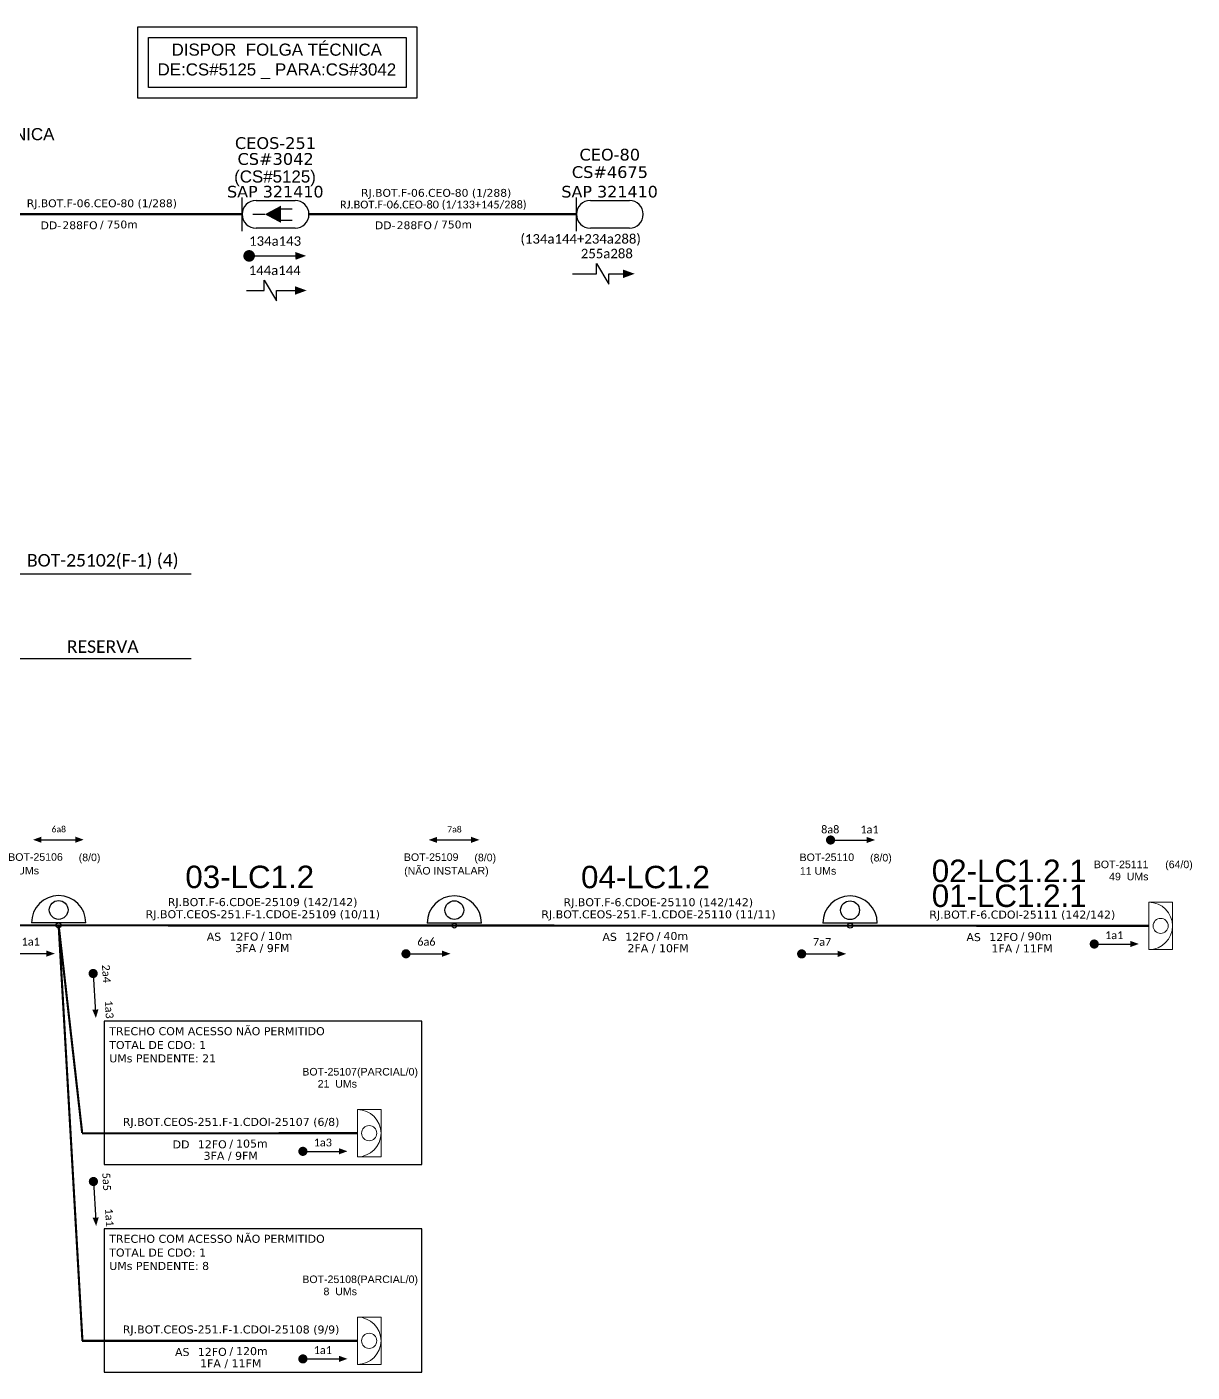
# Model space of a CAD drawing. Header units: millimetres. Extents: x 11891 to 13004, y -2938 to -1984.
# Drawn here: x 12494 to 13004, y -2665 to -2076 of the extents above; entities that cross this region are included whole.
import ezdxf
from ezdxf.enums import TextEntityAlignment as Align

# ---------------------------------------------------------------- set-up
doc = ezdxf.new("R2010")
doc.units = ezdxf.units.MM
doc.header["$MEASUREMENT"] = 0
doc.linetypes.add('ARILSUPP', pattern=[2.98, 1.42, -0.71, 0.14, -0.71])
for name, color, linetype, lineweight in [("20.0-LEGENDA DOS CDO'S", 1, 'Continuous', 0), ('20.1-CDO_INTERIOR', 1, 'Continuous', 0), ('20.2-CDO_POSTE', 1, 'Continuous', 5), ('40.1-ETIQUETAS', 1, 'Continuous', 20)]:
    doc.layers.add(name, color=color, linetype=linetype, lineweight=lineweight)
for name, color, linetype in [('20.4-CEOS', 1, 'Continuous'), ('20.5-CABO AÉREO', 1, 'Continuous'), ('CAP a instalar', 1, 'Continuous'), ('CDO_POSTE', 1, 'Continuous'), ('CEO', 1, 'Continuous'), ('LC1', 3, 'Continuous'), ('SETA', 7, 'Continuous'), ('UNIFILAR', 7, 'Continuous')]:
    doc.layers.add(name, color=color, linetype=linetype)
doc.styles.add('ARIAL', font='arial.ttf')
doc.styles.add('siredit', font='verdana.ttf')
doc.linetypes.add('FENCELINE1', pattern='A,0.25,-0.1,[133,ltypeshp.shx,S=0.1,R=0,X=-0.1,Y=0],-0.1,1', length=1.45)

# ---------------------------------------------------------------- blocks, each defined once
blk = doc.blocks.new('CDOE-TEXTO PADRÃO')
at = {"layer": "20.0-LEGENDA DOS CDO'S", "color": 0, "style": 'ARIAL'}
for tag, p in [('CDO_N', (0.49, 7.39)), ('CORDOALHA', (0.5, 4.33)), ('SAP', (0.51, 1.67)), ('SPLITER_1', (0.59, -0.91)), ('SPLITER_2', (0.6, -3.55)), ('(XX-XX_F)S', (0.54, -8.29)), ('(XX-XX_L)S', (0.55, -10.83)), ('UMS', (0.55, -13.15))]:
    blk.add_attdef(tag, p, '', height=1.7, rotation=0.118, dxfattribs=at)
blk.add_attdef('FIBRAS_UTILIZADAS', text='', height=1.7, rotation=0.118, dxfattribs=at).set_placement((19.77, 7.43), align=Align.CENTER)
blk = doc.blocks.new('CDOE POSTE_')
at = {"color": 1}
blk.add_line((12.92, -5.49), (-2.38, -5.49), dxfattribs=at)
for centre, radius in [((5.27, -1.86), 2.64), ((5.27, -6.2), 0.708)]:
    blk.add_circle(centre, radius, dxfattribs=at)
blk.add_arc((5.27, -5.49), 7.65, 0, 180, dxfattribs=at)
blk = doc.blocks.new('ETIQUETA_RS5F')
at = {"layer": '40.1-ETIQUETAS', "color": 0, "style": 'siredit'}
blk.add_text('/', height=1.5, dxfattribs=at).set_placement((1.55, -1.95), align=Align.MIDDLE_RIGHT)
for tag, p in [('ETIQUETA_R_SECUNDARIA', (1.18, 2.1)), ('ETIQUETA_R_PRIMARIA', (1.18, 4.1)), ('F_ATIVAS/F_MORTAS', (1.11, -4.24))]:
    blk.add_attdef(tag, text='', height=1.5, dxfattribs=at).set_placement(p, align=Align.MIDDLE_CENTER)
for tag, p in [('TIPO_CABO', (-6.62, -2.12)), ('CAP_CABO', (0.37, -2.09))]:
    blk.add_attdef(tag, text='', height=1.5, dxfattribs=at).set_placement(p, align=Align.MIDDLE_RIGHT)
blk.add_attdef('METROS', text='', height=1.5, dxfattribs=at).set_placement((2.11, -1.95), align=Align.MIDDLE_LEFT)
for tag, p in [('FUSÃO_1', (0.82, -8.39)), ('FUSÃO_2', (0.82, -10.6)), ('FUSÃO_3', (0.82, -12.93)), ('FUSÃO_4', (0.82, -15.14)), ('FUSÃO_5', (0.82, -17.16))]:
    blk.add_attdef(tag, text='', height=1.5, dxfattribs=at).set_placement(p, align=Align.CENTER)
blk = doc.blocks.new('SAN')
at = {"layer": 'SETA'}
blk.add_lwpolyline([(-2.58, 0), (6.02, 0)], dxfattribs=at)
for points in [[(-2.1, -0.66), (-3.93, 0), (-2.1, 0.67)], [(5.33, 0.68), (7.16, 0.01), (5.33, -0.65)]]:
    blk.add_solid(points, dxfattribs=at)
blk = doc.blocks.new('CDOI_INT')
at = {"layer": '20.1-CDO_INTERIOR', "color": 0, "lineweight": 18}
blk.add_lwpolyline([(4.25, -4.25), (4.25, 4.25), (0, 4.25), (0, -4.25)], close=True, dxfattribs=at)
blk.add_circle((2.12, 0), 1.36, dxfattribs=at)
blk.add_arc((0, 0), 4.25, 270, 90, dxfattribs=at)
at = {"layer": "20.0-LEGENDA DOS CDO'S", "color": 0, "style": 'ARIAL'}
for tag, p in [('CDO_N', (-0.08, 10.38)), ('SPLITER_1', (21.18, 10.38)), ('SPLITER_2', (21.19, 8.68)), ('SAP', (-0.08, 6.23)), ('SURVEY', (-0.08, 8.2)), ('1:XX', (5.94, -2.22)), ('UMS', (5.94, -4.24))]:
    blk.add_attdef(tag, p, '', height=1.36, dxfattribs=at)
blk.add_attdef('FIBRAS_UTILIZADAS', text='', height=1.36, dxfattribs=at).set_placement((15.34, 10.38), align=Align.CENTER)
blk = doc.blocks.new('CDOE POSTE NÃO INSTALAR')
at = {"color": 8}
blk.add_line((8942.07, -2660.2), (8930.17, -2660.2), dxfattribs=at)
for centre, radius in [((8936.12, -2657.38), 2.05), ((8936.12, -2660.75), 0.551)]:
    blk.add_circle(centre, radius, dxfattribs=at)
blk.add_arc((8936.12, -2660.2), 5.95, 0, 180, dxfattribs=at)

msp = doc.modelspace()

# ---------------------------------------------------------------- linework, layer by layer
at = {"color": 10, "linetype": 'Continuous'}
for p, q in [((12476.69, -2315.56, 2), (12566.22, -2315.58, 2)), ((12476.69, -2352.66, 2), (12566.22, -2352.68, 2))]:
    msp.add_line(p, q, dxfattribs=at)
at = {"color": 1}
for points in [[(12542.82, -2076.48), (12664.84, -2076.48), (12664.84, -2107.69), (12542.82, -2107.69)], [(12547.5, -2081.16), (12660.16, -2081.16), (12660.16, -2103.01), (12547.5, -2103.01)]]:
    msp.add_lwpolyline(points, close=True, dxfattribs=at)
at = {"color": 7, "const_width": 2.54}
msp.add_lwpolyline([(12590.26, -2176.61, 1), (12592.8, -2176.6, 1)], format="xyb", close=True, dxfattribs=at)
at = {"color": 7}
for points in [[(12591.53, -2176.6), (12611.8, -2176.6)], [(12598.09, -2191.72), (12598.09, -2187.23), (12603.46, -2196.2), (12603.47, -2191.72)]]:
    msp.add_lwpolyline(points, dxfattribs=at)
at = {"color": 0}
msp.add_lwpolyline([(12743.48, -2184.47), (12743.48, -2179.97), (12748.85, -2188.95), (12748.85, -2184.47)], dxfattribs=at)
at = {"const_width": 2, "elevation": 2}
for points in [[(12844.81, -2431.98, 1), (12846.81, -2431.98, 1)], [(12960.13, -2477.46, 1), (12962.13, -2477.46, 1)], [(12659.12, -2481.72, 1), (12661.12, -2481.72, 1)], [(12832.17, -2481.78, 1), (12834.17, -2481.78, 1)], [(12523.25, -2489.34, 1), (12523.37, -2491.33, 1)], [(12614.04, -2568.1, 1), (12616.04, -2568.1, 1)], [(12523.36, -2580.28, 1), (12523.48, -2582.28, 1)], [(12614.04, -2658.85, 1), (12616.04, -2658.85, 1)]]:
    msp.add_lwpolyline(points, format="xyb", close=True, dxfattribs=at)
at = {"color": 3, "elevation": 2}
for points in [[(12528.18, -2511.19), (12528.18, -2573.86), (12667.02, -2573.86), (12667.02, -2511.19), (12528.18, -2511.19)], [(12528.18, -2601.94), (12528.18, -2664.61), (12667.02, -2664.61), (12667.02, -2601.94), (12528.18, -2601.94)]]:
    msp.add_lwpolyline(points, dxfattribs=at)
at = {"layer": '20.4-CEOS', "color": 8}
for p, q in [((12594.57, -2152.33), (12611.62, -2152.33)), ((12611.62, -2164.49), (12594.57, -2164.49))]:
    msp.add_line(p, q, dxfattribs=at)
at = {"layer": '20.4-CEOS', "color": 5}
for p, q in [((12740.77, -2152.33), (12757.82, -2152.33)), ((12757.82, -2164.49), (12740.77, -2164.49))]:
    msp.add_line(p, q, dxfattribs=at)
at = {"layer": '20.4-CEOS', "color": 8}
for points in [[(12588.49, -2165.74), (12588.49, -2151.08)], [(12593.21, -2158.41), (12598.39, -2158.41)], [(12605.11, -2155.99), (12610.29, -2155.99)], [(12605.11, -2161.05), (12610.29, -2161.05)]]:
    msp.add_lwpolyline(points, dxfattribs=at)
at = {"layer": '20.4-CEOS', "color": 5}
msp.add_lwpolyline([(12734.69, -2165.74), (12734.69, -2151.08)], dxfattribs=at)
at = {"layer": '20.4-CEOS', "color": 8}
msp.add_lwpolyline([(12598.39, -2158.41, 0, 7.5, 0), (12605.43, -2158.41, 7.5, 7.5, 0)], format="xyseb", dxfattribs=at)
for centre, start, end in [((12594.57, -2158.41), 90, 270), ((12611.62, -2158.41), 270, 90)]:
    msp.add_arc(centre, 6.08, start, end, dxfattribs=at)
at = {"layer": '20.4-CEOS', "color": 5}
for centre, start, end in [((12740.77, -2158.41), 90, 270), ((12757.82, -2158.41), 270, 90)]:
    msp.add_arc(centre, 6.08, start, end, dxfattribs=at)
at = {"layer": '20.5-CABO AÉREO', "color": 5, "ltscale": 8, "const_width": 1.02}
for points in [[(12461.49, -2158.41), (12588.49, -2158.41)], [(12617.7, -2158.41), (12734.69, -2158.41)]]:
    msp.add_lwpolyline(points, dxfattribs=at)
at = {"layer": 'CAP a instalar', "linetype": 'FENCELINE1', "ltscale": 7, "const_width": 0.933, "elevation": 2}
for points in [[(12167.54, -2469.37), (12508.23, -2469.31)], [(12508.23, -2469.31), (12681.27, -2469.37)], [(12681.27, -2469.37), (12854.32, -2469.43)], [(12854.32, -2469.43), (12984.97, -2469.53)]]:
    msp.add_lwpolyline(points, dxfattribs=at)
at = {"layer": 'CAP a instalar', "color": 8, "ltscale": 7, "const_width": 0.933, "elevation": 2}
for points in [[(12518.51, -2560.06), (12508.23, -2469.31)], [(12518.41, -2560.2), (12638.86, -2560.17)]]:
    msp.add_lwpolyline(points, dxfattribs=at)
at = {"layer": 'CAP a instalar', "color": 8, "linetype": 'FENCELINE1', "ltscale": 7, "const_width": 0.933, "elevation": 2}
for points in [[(12518.63, -2651.01), (12508.23, -2469.31)], [(12518.41, -2650.95), (12638.86, -2650.92)]]:
    msp.add_lwpolyline(points, dxfattribs=at)
at = {"layer": 'SETA', "color": 0}
for points in [[(12732.94, -2184.47), (12743.48, -2184.47)], [(12748.85, -2184.47), (12756.96, -2184.47)]]:
    msp.add_lwpolyline(points, dxfattribs=at)
at = {"layer": 'SETA', "color": 7}
for points in [[(12590.33, -2191.72), (12598.09, -2191.72)], [(12603.47, -2191.72), (12611.58, -2191.72)]]:
    msp.add_lwpolyline(points, dxfattribs=at)
at = {"layer": 'SETA', "elevation": 2}
for points in [[(12845.81, -2431.98), (12863.01, -2431.98)], [(12845.81, -2431.98), (12863.01, -2431.98)], [(12487.08, -2481.67), (12504.28, -2481.67)], [(12660.12, -2481.72), (12677.32, -2481.72)], [(12833.17, -2481.78), (12850.36, -2481.78)], [(12961.13, -2477.46), (12978.33, -2477.46)], [(12523.31, -2490.34), (12524.35, -2507.5)], [(12615.04, -2568.1), (12632.23, -2568.1)], [(12523.42, -2581.28), (12524.46, -2598.45)], [(12615.04, -2658.85), (12632.23, -2658.85)]]:
    msp.add_lwpolyline(points, dxfattribs=at)
at = {"layer": 'SETA', "color": 7}
for points in [[(12611.79, -2174.91), (12616.45, -2176.58), (12611.81, -2178.3)], [(12611.58, -2189.86), (12616.69, -2191.72), (12611.58, -2193.58)]]:
    msp.add_solid(points, dxfattribs=at)
at = {"layer": 'SETA', "color": 0}
msp.add_solid([(12755.03, -2182.57), (12760.15, -2184.43), (12755.03, -2186.29)], dxfattribs=at)
at = {"layer": 'SETA'}
for points in [[(12861.63, -2430.62, 2), (12865.29, -2431.96, 2), (12861.63, -2433.29, 2)], [(12861.63, -2430.62, 2), (12865.29, -2431.96, 2), (12861.63, -2433.29, 2)], [(12502.9, -2480.31, 2), (12506.56, -2481.64, 2), (12502.9, -2482.97, 2)], [(12675.94, -2480.36, 2), (12679.6, -2481.7, 2), (12675.94, -2483.03, 2)], [(12848.98, -2480.42, 2), (12852.65, -2481.76, 2), (12848.98, -2483.09, 2)], [(12976.95, -2476.1, 2), (12980.61, -2477.43, 2), (12976.95, -2478.77, 2)], [(12525.62, -2506.04, 2), (12524.51, -2509.78, 2), (12522.96, -2506.2, 2)], [(12630.85, -2566.74, 2), (12634.52, -2568.07, 2), (12630.85, -2569.41, 2)], [(12525.74, -2596.99, 2), (12524.63, -2600.72, 2), (12523.08, -2597.15, 2)], [(12630.85, -2657.49, 2), (12634.52, -2658.83, 2), (12630.85, -2660.16, 2)]]:
    msp.add_solid(points, dxfattribs=at)

# ---------------------------------------------------------------- block references
at = {"color": 8, "xscale": 2, "yscale": 2, "zscale": 2}
msp.add_blockref('CDOE POSTE NÃO INSTALAR', (-5190.97, 2852.13, 2), dxfattribs=at)
at = {"layer": '20.1-CDO_INTERIOR', "ltscale": 11}
ref = msp.add_blockref('CDOI_INT', (12985.01, -2469.53, 2), dxfattribs=dict(at, xscale=2.430832509970058, yscale=2.430832509970058, zscale=2.430832509970058))
ref.add_attrib('CDO_N', 'BOT-25111', dxfattribs={"layer": "20.0-LEGENDA DOS CDO'S", "height": 3.307, "style": 'ARIAL'}).set_placement((12984.81, -2444.3, 2), align=Align.RIGHT)
ref.add_attrib('FIBRAS_UTILIZADAS', '    (64/0)', dxfattribs={"layer": "20.0-LEGENDA DOS CDO'S", "height": 3.3, "style": 'ARIAL'}).set_placement((12995.62, -2444.3, 2), align=Align.CENTER)
ref.add_attrib('SURVEY', '49  UMs', dxfattribs={"layer": "20.0-LEGENDA DOS CDO'S", "height": 3.307, "style": 'ARIAL'}).set_placement((12984.82, -2449.6, 2), align=Align.RIGHT)
at = {"layer": '20.1-CDO_INTERIOR', "color": 8, "ltscale": 11}
ref = msp.add_blockref('CDOI_INT', (12638.88, -2560.17, 2), dxfattribs=dict(at, xscale=2.430832509970058, yscale=2.430832509970058, zscale=2.430832509970058))
ref.add_attrib('CDO_N', 'BOT-25107', dxfattribs={"layer": "20.0-LEGENDA DOS CDO'S", "color": 8, "height": 3.307, "style": 'ARIAL'}).set_placement((12638.67, -2534.94, 2), align=Align.RIGHT)
ref.add_attrib('FIBRAS_UTILIZADAS', '    (PARCIAL/0)', dxfattribs={"layer": "20.0-LEGENDA DOS CDO'S", "color": 8, "height": 3.3, "style": 'ARIAL'}).set_placement((12649.49, -2534.94, 2), align=Align.CENTER)
ref.add_attrib('SURVEY', '21  UMs', dxfattribs={"layer": "20.0-LEGENDA DOS CDO'S", "color": 8, "height": 3.307, "style": 'ARIAL'}).set_placement((12638.69, -2540.24, 2), align=Align.RIGHT)
ref = msp.add_blockref('CDOI_INT', (12638.88, -2650.92, 2), dxfattribs=dict(at, xscale=2.430832509970058, yscale=2.430832509970058, zscale=2.430832509970058))
ref.add_attrib('CDO_N', 'BOT-25108', dxfattribs={"layer": "20.0-LEGENDA DOS CDO'S", "color": 8, "height": 3.307, "style": 'ARIAL'}).set_placement((12638.67, -2625.69, 2), align=Align.RIGHT)
ref.add_attrib('FIBRAS_UTILIZADAS', '    (PARCIAL/0)', dxfattribs={"layer": "20.0-LEGENDA DOS CDO'S", "color": 8, "height": 3.3, "style": 'ARIAL'}).set_placement((12649.49, -2625.69, 2), align=Align.CENTER)
ref.add_attrib('SURVEY', '8  UMs', dxfattribs={"layer": "20.0-LEGENDA DOS CDO'S", "color": 8, "height": 3.307, "style": 'ARIAL'}).set_placement((12638.69, -2630.99, 2), align=Align.RIGHT)
at = {"layer": '20.2-CDO_POSTE'}
ref = msp.add_blockref('CDOE-TEXTO PADRÃO', (12500.36, -2463.22, 2), dxfattribs=dict(at, xscale=1.944000005722046, yscale=1.944000005722046, zscale=1.944))
ref.add_attrib('CDO_N', 'BOT-25106', (12486.18, -2441.09, 2), dxfattribs={"layer": "20.0-LEGENDA DOS CDO'S", "color": 0, "height": 3.305, "rotation": 0.11799, "style": 'ARIAL'})
ref.add_attrib('CORDOALHA', '8 UMs', (12486.3, -2447.04, 2), dxfattribs={"layer": "20.0-LEGENDA DOS CDO'S", "color": 0, "height": 3.305, "rotation": 0.11799, "style": 'ARIAL'})
ref.add_attrib('FIBRAS_UTILIZADAS', '       (8/0)', dxfattribs={"layer": "20.0-LEGENDA DOS CDO'S", "color": 0, "height": 3.3045, "rotation": 0.11799, "style": 'ARIAL'}).set_placement((12517.27, -2441.24, 2), align=Align.CENTER)
at = {"layer": '20.2-CDO_POSTE', "color": 8}
ref = msp.add_blockref('CDOE-TEXTO PADRÃO', (12673.4, -2463.28, 2), dxfattribs=dict(at, xscale=1.944000005722046, yscale=1.944000005722046, zscale=1.944))
ref.add_attrib('CDO_N', 'BOT-25109', (12659.22, -2441.14, 2), dxfattribs={"layer": "20.0-LEGENDA DOS CDO'S", "color": 0, "height": 3.305, "rotation": 0.11799, "style": 'ARIAL'})
ref.add_attrib('SAP', '(NÃO INSTALAR)', (12659.34, -2447.1, 2), dxfattribs={"layer": "20.0-LEGENDA DOS CDO'S", "color": 0, "height": 3.3045, "rotation": 0.11799, "style": 'ARIAL'})
ref.add_attrib('FIBRAS_UTILIZADAS', '       (8/0)', dxfattribs={"layer": "20.0-LEGENDA DOS CDO'S", "color": 0, "height": 3.3045, "rotation": 0.11799, "style": 'ARIAL'}).set_placement((12690.31, -2441.3, 2), align=Align.CENTER)
at = {"layer": '20.2-CDO_POSTE'}
ref = msp.add_blockref('CDOE-TEXTO PADRÃO', (12846.45, -2463.34, 2), dxfattribs=dict(at, xscale=1.944000005722046, yscale=1.944000005722046, zscale=1.944))
ref.add_attrib('CDO_N', 'BOT-25110', (12832.26, -2441.2, 2), dxfattribs={"layer": "20.0-LEGENDA DOS CDO'S", "color": 0, "height": 3.305, "rotation": 0.11799, "style": 'ARIAL'})
ref.add_attrib('CORDOALHA', '11 UMs', (12832.39, -2447.16, 2), dxfattribs={"layer": "20.0-LEGENDA DOS CDO'S", "color": 0, "height": 3.305, "rotation": 0.11799, "style": 'ARIAL'})
ref.add_attrib('FIBRAS_UTILIZADAS', '       (8/0)', dxfattribs={"layer": "20.0-LEGENDA DOS CDO'S", "color": 0, "height": 3.3045, "rotation": 0.11799, "style": 'ARIAL'}).set_placement((12863.35, -2441.36, 2), align=Align.CENTER)
at = {"layer": '40.1-ETIQUETAS', "color": 0}
ref = msp.add_blockref('ETIQUETA_RS5F', (12524.34, -2158.41), dxfattribs=dict(at, xscale=2.286000000000014, yscale=2.285999999999942, zscale=2.286))
ref.add_attrib('ETIQUETA_R_SECUNDARIA', 'RJ.BOT.F-06.CEO-80 (1/288)', dxfattribs={"color": 0, "height": 3.429, "style": 'siredit'}).set_placement((12527.11, -2153.6), align=Align.MIDDLE_CENTER)
ref.add_attrib('TIPO_CABO', 'DD-', dxfattribs={"color": 0, "height": 3.429, "style": 'siredit'}).set_placement((12509.29, -2163.24), align=Align.MIDDLE_RIGHT)
ref.add_attrib('CAP_CABO', '288FO', dxfattribs={"color": 0, "height": 3.429, "style": 'siredit'}).set_placement((12525.25, -2163.19), align=Align.MIDDLE_RIGHT)
ref.add_attrib('METROS', '750m', dxfattribs={"color": 0, "height": 3.429, "style": 'siredit'}).set_placement((12529.24, -2162.87), align=Align.MIDDLE_LEFT)
at = {"layer": '40.1-ETIQUETAS', "color": 5}
ref = msp.add_blockref('ETIQUETA_RS5F', (12670.54, -2158.41), dxfattribs=dict(at, xscale=2.286000000000014, yscale=2.285999999999942, zscale=2.286))
ref.add_attrib('ETIQUETA_R_SECUNDARIA', 'RJ.BOT.F-06.CEO-80 (1/288)', dxfattribs={"color": 0, "height": 3.429, "style": 'siredit'}).set_placement((12673.32, -2149.04), align=Align.MIDDLE_CENTER)
ref.add_attrib('TIPO_CABO', 'DD-', dxfattribs={"color": 0, "height": 3.429, "style": 'siredit'}).set_placement((12655.49, -2163.24), align=Align.MIDDLE_RIGHT)
ref.add_attrib('CAP_CABO', '288FO', dxfattribs={"color": 0, "height": 3.429, "style": 'siredit'}).set_placement((12671.45, -2163.19), align=Align.MIDDLE_RIGHT)
ref.add_attrib('METROS', '750m', dxfattribs={"color": 0, "height": 3.429, "style": 'siredit'}).set_placement((12675.44, -2162.87), align=Align.MIDDLE_LEFT)
at = {"layer": '40.1-ETIQUETAS'}
ref = msp.add_blockref('ETIQUETA_RS5F', (12594.75, -2469.32, 2), dxfattribs=dict(at, xscale=2.33279996999954, yscale=2.33279996999954, zscale=2.33279996999954))
ref.add_attrib('ETIQUETA_R_PRIMARIA', 'RJ.BOT.F-6.CDOE-25109 (142/142)', dxfattribs={"color": 0, "height": 3.4992, "style": 'siredit'}).set_placement((12597.43, -2459.12, 2), align=Align.MIDDLE_CENTER)
ref.add_attrib('ETIQUETA_R_SECUNDARIA', 'RJ.BOT.CEOS-251.F-1.CDOE-25109 (10/11)', dxfattribs={"color": 0, "height": 3.4992, "style": 'siredit'}).set_placement((12597.51, -2464.42, 2), align=Align.MIDDLE_CENTER)
ref.add_attrib('TIPO_CABO', 'AS', dxfattribs={"color": 0, "height": 3.499, "style": 'siredit'}).set_placement((12579.32, -2474.26, 2), align=Align.MIDDLE_RIGHT)
ref.add_attrib('CAP_CABO', '12FO', dxfattribs={"color": 0, "height": 3.499, "style": 'siredit'}).set_placement((12595.6, -2474.21, 2), align=Align.MIDDLE_RIGHT)
ref.add_attrib('METROS', '10m', dxfattribs={"color": 0, "height": 3.499, "style": 'siredit'}).set_placement((12599.68, -2473.88, 2), align=Align.MIDDLE_LEFT)
ref.add_attrib('F_ATIVAS/F_MORTAS', '3FA / 9FM', dxfattribs={"color": 0, "height": 3.499, "style": 'siredit'}).set_placement((12597.34, -2479.23, 2), align=Align.MIDDLE_CENTER)
ref = msp.add_blockref('ETIQUETA_RS5F', (12767.79, -2469.38, 2), dxfattribs=dict(at, xscale=2.33279996999954, yscale=2.33279996999954, zscale=2.33279996999954))
ref.add_attrib('ETIQUETA_R_PRIMARIA', 'RJ.BOT.F-6.CDOE-25110 (142/142)', dxfattribs={"color": 0, "height": 3.4992, "style": 'siredit'}).set_placement((12770.47, -2459.18, 2), align=Align.MIDDLE_CENTER)
ref.add_attrib('ETIQUETA_R_SECUNDARIA', 'RJ.BOT.CEOS-251.F-1.CDOE-25110 (11/11)', dxfattribs={"color": 0, "height": 3.4992, "style": 'siredit'}).set_placement((12770.55, -2464.47, 2), align=Align.MIDDLE_CENTER)
ref.add_attrib('TIPO_CABO', 'AS', dxfattribs={"color": 0, "height": 3.499, "style": 'siredit'}).set_placement((12752.36, -2474.32, 2), align=Align.MIDDLE_RIGHT)
ref.add_attrib('CAP_CABO', '12FO', dxfattribs={"color": 0, "height": 3.499, "style": 'siredit'}).set_placement((12768.65, -2474.27, 2), align=Align.MIDDLE_RIGHT)
ref.add_attrib('METROS', '40m', dxfattribs={"color": 0, "height": 3.499, "style": 'siredit'}).set_placement((12772.72, -2473.94, 2), align=Align.MIDDLE_LEFT)
ref.add_attrib('F_ATIVAS/F_MORTAS', '2FA / 10FM', dxfattribs={"color": 0, "height": 3.499, "style": 'siredit'}).set_placement((12770.39, -2479.29, 2), align=Align.MIDDLE_CENTER)
ref = msp.add_blockref('ETIQUETA_RS5F', (12926.97, -2469.5, 2), dxfattribs=dict(at, xscale=2.33279996999954, yscale=2.33279996999954, zscale=2.33279996999954))
ref.add_attrib('ETIQUETA_R_PRIMARIA', 'RJ.BOT.F-6.CDOI-25111 (142/142)', dxfattribs={"color": 0, "height": 3.4992, "style": 'siredit'}).set_placement((12929.65, -2464.59, 2), align=Align.MIDDLE_CENTER)
ref.add_attrib('TIPO_CABO', 'AS', dxfattribs={"color": 0, "height": 3.499, "style": 'siredit'}).set_placement((12911.54, -2474.43, 2), align=Align.MIDDLE_RIGHT)
ref.add_attrib('CAP_CABO', '12FO', dxfattribs={"color": 0, "height": 3.499, "style": 'siredit'}).set_placement((12927.83, -2474.38, 2), align=Align.MIDDLE_RIGHT)
ref.add_attrib('METROS', '90m', dxfattribs={"color": 0, "height": 3.499, "style": 'siredit'}).set_placement((12931.9, -2474.06, 2), align=Align.MIDDLE_LEFT)
ref.add_attrib('F_ATIVAS/F_MORTAS', '1FA / 11FM', dxfattribs={"color": 0, "height": 3.499, "style": 'siredit'}).set_placement((12929.56, -2479.4, 2), align=Align.MIDDLE_CENTER)
at = {"layer": '40.1-ETIQUETAS', "color": 8}
ref = msp.add_blockref('ETIQUETA_RS5F', (12580.88, -2560.14, 2), dxfattribs=dict(at, xscale=2.33279996999954, yscale=2.33279996999954, zscale=2.33279996999954))
ref.add_attrib('ETIQUETA_R_SECUNDARIA', 'RJ.BOT.CEOS-251.F-1.CDOI-25107 (6/8)', dxfattribs={"color": 0, "height": 3.4992, "style": 'siredit'}).set_placement((12583.64, -2555.23, 2), align=Align.MIDDLE_CENTER)
ref.add_attrib('TIPO_CABO', 'DD', dxfattribs={"color": 0, "height": 3.499, "style": 'siredit'}).set_placement((12565.45, -2565.07, 2), align=Align.MIDDLE_RIGHT)
ref.add_attrib('CAP_CABO', '12FO', dxfattribs={"color": 0, "height": 3.499, "style": 'siredit'}).set_placement((12581.73, -2565.02, 2), align=Align.MIDDLE_RIGHT)
ref.add_attrib('METROS', '105m', dxfattribs={"color": 0, "height": 3.499, "style": 'siredit'}).set_placement((12585.81, -2564.7, 2), align=Align.MIDDLE_LEFT)
ref.add_attrib('F_ATIVAS/F_MORTAS', '3FA / 9FM', dxfattribs={"color": 0, "height": 3.499, "style": 'siredit'}).set_placement((12583.47, -2570.04, 2), align=Align.MIDDLE_CENTER)
ref = msp.add_blockref('ETIQUETA_RS5F', (12580.88, -2650.89, 2), dxfattribs=dict(at, xscale=2.33279996999954, yscale=2.33279996999954, zscale=2.33279996999954))
ref.add_attrib('ETIQUETA_R_SECUNDARIA', 'RJ.BOT.CEOS-251.F-1.CDOI-25108 (9/9)', dxfattribs={"color": 0, "height": 3.4992, "style": 'siredit'}).set_placement((12583.64, -2645.98, 2), align=Align.MIDDLE_CENTER)
ref.add_attrib('TIPO_CABO', 'AS', dxfattribs={"color": 0, "height": 3.499, "style": 'siredit'}).set_placement((12565.45, -2655.82, 2), align=Align.MIDDLE_RIGHT)
ref.add_attrib('CAP_CABO', '12FO', dxfattribs={"color": 0, "height": 3.499, "style": 'siredit'}).set_placement((12581.73, -2655.77, 2), align=Align.MIDDLE_RIGHT)
ref.add_attrib('METROS', '120m', dxfattribs={"color": 0, "height": 3.499, "style": 'siredit'}).set_placement((12585.81, -2655.45, 2), align=Align.MIDDLE_LEFT)
ref.add_attrib('F_ATIVAS/F_MORTAS', '1FA / 11FM', dxfattribs={"color": 0, "height": 3.499, "style": 'siredit'}).set_placement((12583.47, -2660.79, 2), align=Align.MIDDLE_CENTER)
at = {"layer": 'CDO_POSTE', "xscale": 1.555199980735779, "yscale": 1.555199980735779, "zscale": 1.5552}
for p in [(12500.03, -2459.67, 2), (12846.12, -2459.79, 2)]:
    msp.add_blockref('CDOE POSTE_', p, dxfattribs=at)
at = {"layer": 'UNIFILAR', "color": 5, "lineweight": -3, "xscale": 2, "yscale": 2, "zscale": 2}
for p in [(12504.88, -2431.87, 2), (12677.93, -2431.93, 2)]:
    msp.add_blockref('SAN', p, dxfattribs=at)

# ---------------------------------------------------------------- texts
at = {"color": 7, "style": 'ARIAL'}
for s, p in [('DISPOR  FOLGA TÉCNICA', (12557.6, -2089.06)), ('DE:CS#5125 _ PARA:CS#3042', (12551.47, -2097.71))]:
    msp.add_text(s, height=5.292, rotation=359.98667, dxfattribs=at).set_placement(p)
at = {"color": 0, "style": 'ARIAL'}
msp.add_text('DEIXAR FOLGA TÉCNICA', height=5.292, rotation=359.98667, dxfattribs=at).set_placement((12417.24, -2125.99))
at = {"color": 5, "style": 'ARIAL'}
msp.add_text('(CS#5125)', height=5.292, rotation=359.98667, dxfattribs=at).set_placement((12584.97, -2144.53))
at = {"color": 3, "style": 'siredit'}
for s, p in [('TRECHO COM ACESSO NÃO PERMITIDO', (12530.34, -2517.32, 2)), ('TOTAL DE CDO: 1', (12530.34, -2523.35, 2)), ('UMs PENDENTE: 21', (12530.34, -2529.2, 2)), ('TRECHO COM ACESSO NÃO PERMITIDO', (12530.34, -2608.07, 2)), ('TOTAL DE CDO: 1', (12530.34, -2614.1, 2)), ('UMs PENDENTE: 8', (12530.34, -2619.95, 2))]:
    msp.add_text(s, height=3.4992, dxfattribs=at).set_placement(p)
at = {"attachment_point": 5}
for s, insert, char_height, width in [('\\pxt9;\\C7;\\fCalibri|b0|i0|c0|p34;BOT-25102(F-1) (4)', (12527.54, -2310.29, 2), 5.4863, 81.8207), ('\\pxt9;\\C7;\\fCalibri|b0|i0|c0|p34;RESERVA', (12527.52, -2347.45, 2), 5.4863, 81.8207), ('\\C7;\\fCalibri|b0|i0|c0|p34;6a8', (12508.28, -2427.27, 2), 2.72, 50.7176), ('\\C7;\\fCalibri|b0|i0|c0|p34;7a8', (12681.32, -2427.33, 2), 2.72, 50.7176)]:
    msp.add_mtext(s, dxfattribs=dict(at, insert=insert, char_height=char_height, width=width))
at = {"color": 0, "char_height": 3.4214, "width": 50.7176, "attachment_point": 5}
for s, insert in [('\\C7;\\fCalibri|b0|i0|c0|p34;8a8', (12845.67, -2427.39, 2)), ('\\C7;\\fCalibri|b0|i0|c0|p34;1a1', (12862.82, -2427.39, 2)), ('\\C7;\\fCalibri|b0|i0|c0|p34;1a1', (12496.01, -2476.41, 2)), ('\\C7;\\fCalibri|b0|i0|c0|p34;6a6', (12669.06, -2476.47, 2)), ('\\C7;\\fCalibri|b0|i0|c0|p34;7a7', (12842.1, -2476.53, 2)), ('\\C7;\\fCalibri|b0|i0|c0|p34;1a1', (12969.84, -2473.61, 2)), ('\\C7;\\fCalibri|b0|i0|c0|p34;1a3', (12623.75, -2564.25, 2)), ('\\C7;\\fCalibri|b0|i0|c0|p34;1a1', (12623.75, -2655, 2))]:
    msp.add_mtext(s, dxfattribs=dict(at, insert=insert))
at = {"color": 0, "char_height": 3.4214, "width": 50.7176, "attachment_point": 5, "rotation": 273.46389}
for s, insert in [('\\C7;\\fCalibri|b0|i0|c0|p34;2a4', (12529.09, -2490.44, 2)), ('\\C7;\\fCalibri|b0|i0|c0|p34;1a3', (12530.32, -2506.08, 2)), ('\\C7;\\fCalibri|b0|i0|c0|p34;5a5', (12529.21, -2581.39, 2)), ('\\C7;\\fCalibri|b0|i0|c0|p34;1a1', (12530.43, -2597.03, 2))]:
    msp.add_mtext(s, dxfattribs=dict(at, insert=insert))
at = {"layer": '20.4-CEOS', "color": 7, "style": 'siredit'}
for s, height, p in [('CS#3042', 5.15, (12603.11, -2134.22)), ('SAP 321410', 5.08, (12602.98, -2148.52))]:
    msp.add_text(s, height=height, dxfattribs=at).set_placement(p, align=Align.MIDDLE_CENTER)
at = {"layer": '20.4-CEOS', "color": 0, "style": 'siredit'}
for s, height, p in [('CS#4675', 5.15, (12749.31, -2139.95)), ('SAP 321410', 5.08, (12749.18, -2148.52))]:
    msp.add_text(s, height=height, dxfattribs=at).set_placement(p, align=Align.MIDDLE_CENTER)
at = {"layer": '40.1-ETIQUETAS', "color": 1, "insert": (12631.27, -2152.43), "char_height": 3.429, "width": 85.7704, "attachment_point": 1, "style": 'siredit'}
msp.add_mtext('{\\fCalibri|b0|i0|c0|p34;RJ.BOT.F-06.CEO-80 (1/133+145/288)}', dxfattribs=at)
at = {"layer": '40.1-ETIQUETAS', "color": 7, "char_height": 4.1477, "width": 70.8525, "attachment_point": 5, "style": 'ARIAL'}
for s, insert in [('{\\fCalibri|b0|i0|c0|p34;134a143}', (12602.89, -2170.13)), ('{\\fCalibri|b0|i0|c0|p34;144a144}', (12602.72, -2182.93))]:
    msp.add_mtext(s, dxfattribs=dict(at, insert=insert))
at = {"layer": '40.1-ETIQUETAS', "color": 0, "char_height": 4.1477, "width": 70.8525, "attachment_point": 5, "style": 'ARIAL'}
for s, insert in [('{\\fCalibri|b0|i0|c0|p34;(134a144+234a288)}', (12736.52, -2169.61)), ('{\\fCalibri|b0|i0|c0|p34;255a288}', (12747.96, -2175.6))]:
    msp.add_mtext(s, dxfattribs=dict(at, insert=insert))
at = {"layer": 'CEO', "color": 7, "style": 'siredit'}
msp.add_text('CEOS-251', height=5.15, dxfattribs=at).set_placement((12603.05, -2127.28), align=Align.MIDDLE_CENTER)
at = {"layer": 'CEO', "color": 0, "style": 'siredit'}
msp.add_text('CEO-80', height=5.15, dxfattribs=at).set_placement((12749.25, -2132.33), align=Align.MIDDLE_CENTER)
at = {"layer": 'LC1', "linetype": 'ARILSUPP', "style": 'ARIAL'}
for s, p in [('02-LC1.2.1', (12923.93, -2445.46, 2)), ('03-LC1.2', (12591.79, -2448.1, 2)), ('04-LC1.2', (12764.84, -2448.16, 2)), ('01-LC1.2.1', (12923.93, -2456.36, 2))]:
    msp.add_text(s, height=9.8, dxfattribs=at).set_placement(p, align=Align.MIDDLE_CENTER)

doc.saveas('drawing.dxf')
